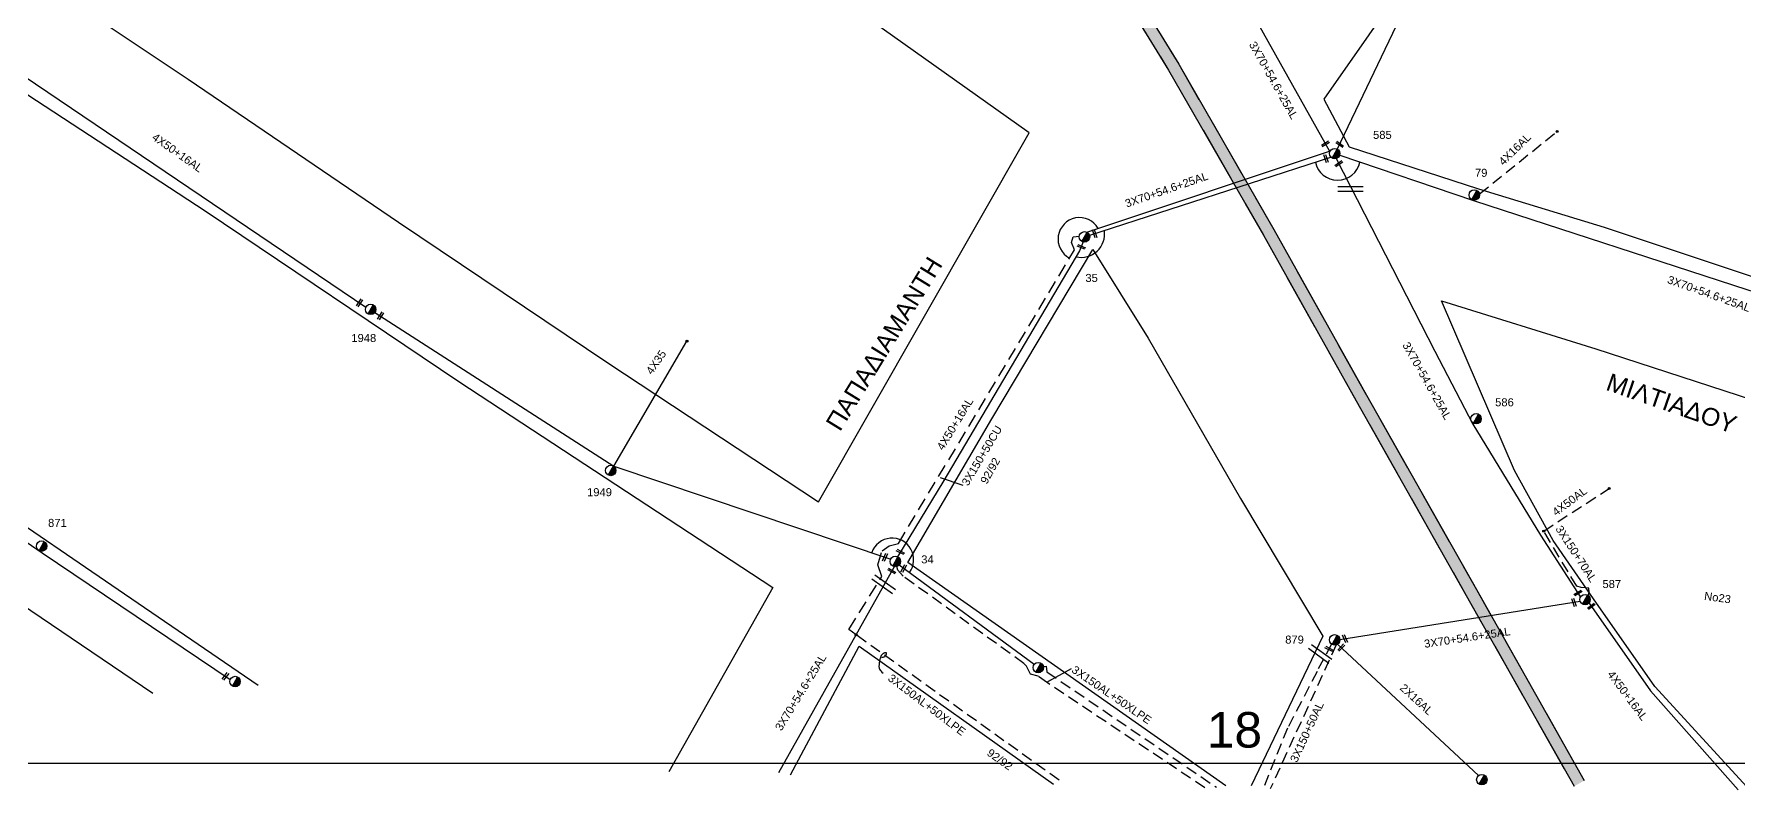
# Model space of a CAD drawing. Header units: millimetres. Extents: x 924 to 3152, y 704 to 1760.
# Drawn here: x 1430.5 to 1814, y 715.2 to 885.9 of the extents above; entities that cross this region are included whole.
import ezdxf

# ---------------------------------------------------------------- set-up
doc = ezdxf.new("R2010")
doc.units = ezdxf.units.MM
doc.linetypes.add('DASHED', pattern=[19.05, 12.7, -6.35])
for name, color, linetype in [('Άγνωστα', 7, 'Continuous'), ('Γέφυρες Εναέριου Δικτύου', 7, 'Continuous'), ('Γυμνά εναέρια ΧΤ (1Φ)   2x16AL', 7, 'Continuous'), ('Γυμνά εναέρια ΧΤ και ΦΟΠ (3Φ)   4x50+16AL', 7, 'Continuous'), ('Επιγραφές - Σχήματα', 7, 'Continuous'), ('Καλώδια ΧΤ   3x150+50AL', 7, 'DASHED'), ('Καλώδια ΧΤ   3x150+50CU', 7, 'DASHED'), ('Καλώδια ΧΤ   3x150AL+50XLPE', 7, 'DASHED'), ('Μηχανική τομή', 7, 'Continuous'), ('Στύλος ΦΜ', 7, 'Continuous'), ('Στύλος ΦΜ @ 1', 7, 'Continuous'), ('Συνδέσεις', 7, 'Continuous'), ('Συνεστραμμένα ΧΤ   3x70+54.6+25 AL', 7, 'SYN_LINE'), ('Τομή', 7, 'Continuous'), ('Υπόβαθρο ΔΕΗ', 7, 'Continuous'), ('Υπόγεια καλώδια Δικτύου ΧΤ και Παρ. ΧΤ - 3X150+70 AL', 7, 'DASHED'), ('Υπόγεια καλώδια Παροχών ΧΤ   4x16AL', 7, 'DASHED'), ('Υπόγεια καλώδια Παροχών ΧΤ   4x50AL', 7, 'DASHED')]:
    doc.layers.add(name, color=color, linetype=linetype)
doc.styles.get("Standard").update_dxf_attribs({"font": 'ARIAL.TTF'})
doc.linetypes.add('SYN_LINE', pattern='A,0.5,-0.0001,["/\\/\\/\\/",Standard,S=0.1,R=0,X=0,Y=-0.05],-0.25', length=0.7501)
doc.dimstyles.new('ISO-25', dxfattribs={"dimtxt": 2.5, "dimasz": 2.5, "dimexe": 1.25, "dimexo": 0.625, "dimtad": 1, "dimtxsty": 'Standard', "dimcen": 2.5, "dimadec": 0, "dimazin": 0, "dimtfac": 1, "dimtmove": 0, "dimatfit": 3, "dimfxl": 1, "dimarcsym": 0})

# ---------------------------------------------------------------- blocks, each defined once
blk = doc.blocks.new('ΥΠΑΡΧΩΝ ΤΣΙΜΕΝΤΕΝΙΟΣ ΣΤΥΛΟΣ')
at = {"layer": 'Στύλος ΦΜ'}
blk.add_hatch(color=256, dxfattribs=at).paths.add_polyline_path([(-1.29, -2.28, 0.574793), (2.62, 0, 0.268822), (1.3, 2.27)])
blk.add_line((-1.29, -2.28), (1.3, 2.27), dxfattribs=at)
blk.add_circle((0, 0), 2.62, dxfattribs=at)
at = {"layer": 'Στύλος ΦΜ', "flags": 4}
for tag, p in [('ΑΡΙΘΜΟΣ', (-4.68, 8.05)), ('ΤΥΠΟΣ', (-4.91, 3.03))]:
    blk.add_attdef(tag, p, '', height=4, dxfattribs=at)
blk = doc.blocks.new('_ΣΥΝΔΕΣΗ')
at = {"layer": 'Συνδέσεις', "linetype": 'SYN_LINE', "ltscale": 40}
blk.add_hatch(color=256, dxfattribs=at).paths.add_polyline_path([(0.5, -0.01, 1), (-0.5, -0.01, 1)])
at = {"layer": 'Συνδέσεις'}
blk.add_circle((0, -0.01), 0.5, dxfattribs=at)
blk = doc.blocks.new('ΤΟΜΗ')
at = {"layer": 'Τομή', "ltscale": 40}
for p, q in [((-5.68, 0), (5.68, 0)), ((5.68, -2.33), (-5.68, -2.33))]:
    blk.add_line(p, q, dxfattribs=at)
blk = doc.blocks.new('ΜΗΧΑΝΙΚΗ ΤΟΜΗ')
at = {"layer": 'Μηχανική τομή', "ltscale": 40}
for p, q in [((-1.89, 0.78), (1.89, 0.78)), ((1.89, 0), (-1.89, 0))]:
    blk.add_line(p, q, dxfattribs=at)

msp = doc.modelspace()

# ---------------------------------------------------------------- linework, layer by layer
at = {"layer": 'Άγνωστα', "color": 1, "linetype": 'SYN_LINE', "ltscale": 20}
msp.add_lwpolyline([(1560.915, 788.707), (1577.364, 816.819)], dxfattribs=at)
at = {"layer": 'Γέφυρες Εναέριου Δικτύου', "ltscale": 20}
for centre, radius, start, end in [((1723.724, 858.129), 5.111, 191.73334, 348.33483), ((1665.671, 839.762), 4.834, 29.8683, 242.06377), ((1666.054, 840.922), 5.266, 257.18043, 8.36824), ((1623.506, 767.644), 4.851, 323.379, 160.96866)]:
    msp.add_arc(centre, radius, start, end, dxfattribs=at)
at = {"layer": 'Γυμνά εναέρια ΧΤ (1Φ)   2x16AL', "color": 6}
msp.add_lwpolyline([(1723.712, 748.627), (1755.411, 719.05)], dxfattribs=at)
at = {"layer": 'Γυμνά εναέρια ΧΤ και ΦΟΠ (3Φ)   4x50+16AL', "color": 62}
for points in [[(1723.607, 859.889), (1753.588, 922.675)], [(1666.509, 839.118), (1665.669, 837.115), (1635.17, 785.434), (1624.733, 768.302)]]:
    msp.add_lwpolyline(points, dxfattribs=at)
at = {"layer": 'Γυμνά εναέρια ΧΤ και ΦΟΠ (3Φ)   4x50+16AL', "color": 1}
for points in [[(1422.97, 880.054), (1505.137, 824.441)], [(1507.176, 823.28), (1560.915, 788.707), (1623.191, 767.792)], [(1625.068, 766.466), (1655.473, 744.108)]]:
    msp.add_lwpolyline(points, dxfattribs=at)
at = {"layer": 'Γυμνά εναέρια ΧΤ και ΦΟΠ (3Φ)   4x50+16AL', "color": 6}
msp.add_lwpolyline([(1780.284, 757.892), (1794.078, 738.161), (1813.82, 715.864)], dxfattribs=at)
at = {"layer": 'Επιγραφές - Σχήματα'}
msp.add_lwpolyline([(945.928, 1724.828), (2912.268, 1724.828), (2912.268, 721.757), (945.928, 721.757)], close=True, dxfattribs=at)
msp.add_lwpolyline([(1621.2, 745.654), (1621.375, 745.687), (1621.525, 745.722), (1621.651, 745.759), (1621.756, 745.798), (1621.844, 745.842), (1621.917, 745.889), (1621.978, 745.941), (1622.03, 745.999), (1622.075, 746.062), (1622.114, 746.13), (1622.147, 746.2), (1622.174, 746.271), (1622.195, 746.341), (1622.211, 746.409), (1622.221, 746.473), (1622.226, 746.531), (1622.227, 746.581), (1622.221, 746.624), (1622.209, 746.659), (1622.189, 746.687), (1622.162, 746.707), (1622.127, 746.719), (1622.081, 746.723), (1622.026, 746.72), (1621.961, 746.709), (1621.887, 746.69), (1621.807, 746.664), (1621.722, 746.632), (1621.636, 746.593), (1621.549, 746.549), (1621.464, 746.499), (1621.384, 746.443), (1621.31, 746.383), (1621.242, 746.318), (1621.179, 746.248), (1621.122, 746.173), (1621.07, 746.093), (1621.022, 746.008), (1620.978, 745.917), (1620.937, 745.821), (1620.9, 745.719), (1620.865, 745.613), (1620.833, 745.501), (1620.803, 745.385), (1620.775, 745.266), (1620.748, 745.142), (1620.722, 745.016), (1620.697, 744.886), (1620.672, 744.754), (1620.648, 744.62), (1620.626, 744.482), (1620.605, 744.341), (1620.587, 744.195), (1620.571, 744.046), (1620.56, 743.892), (1620.552, 743.733), (1620.551, 743.569), (1620.564, 743.397), (1620.601, 743.216), (1620.672, 743.025), (1620.788, 742.821), (1620.957, 742.604), (1621.19, 742.37), (1621.496, 742.118)], dxfattribs=at)
at = {"layer": 'Καλώδια ΧΤ   3x150+50AL', "color": 2, "ltscale": 0.2}
msp.add_lwpolyline([(1722.387, 748.644), (1719.092, 742.514), (1712.456, 729.732), (1707.25, 716.834)], dxfattribs=at)
at = {"layer": 'Καλώδια ΧΤ   3x150+50AL', "color": 6, "ltscale": 0.2}
msp.add_lwpolyline([(1723.418, 748.487), (1708.586, 716.071)], dxfattribs=at)
at = {"layer": 'Καλώδια ΧΤ   3x150+50CU', "color": 27, "ltscale": 0.23}
msp.add_lwpolyline([(1615.386, 750.738), (1613.803, 751.97), (1621.196, 763.872), (1620.323, 766.445), (1621.254, 769.665), (1622.829, 770.739), (1624.977, 771.311), (1664.53, 837.368), (1663.835, 839.011), (1664.214, 840.276), (1665.613, 840.458)], dxfattribs=at)
at = {"layer": 'Καλώδια ΧΤ   3x150AL+50XLPE', "color": 62, "ltscale": 0.2}
msp.add_lwpolyline([(1693.834, 716.349), (1658.474, 739.898), (1656.351, 741.427), (1654.673, 741.871), (1653.735, 743.648), (1653.143, 744.289), (1625.964, 763.955), (1624.833, 765.295), (1624.56, 766.113)], dxfattribs=at)
at = {"layer": 'Καλώδια ΧΤ   3x150AL+50XLPE', "color": 27, "ltscale": 0.2}
msp.add_lwpolyline([(1661.055, 718.05), (1615.386, 750.738)], dxfattribs=at)
at = {"layer": 'Καλώδια ΧΤ   3x150AL+50XLPE', "color": 1, "ltscale": 0.2}
msp.add_lwpolyline([(1657.545, 743.591), (1658.148, 743.691), (1658.305, 742.399), (1696.45, 716.448)], dxfattribs=at)
at = {"layer": 'Συνεστραμμένα ΧΤ   3x70+54.6+25 AL', "color": 7, "ltscale": 20}
msp.add_lwpolyline([(1687.575, 920.875), (1721.904, 859.532)], dxfattribs=at)
at = {"layer": 'Συνεστραμμένα ΧΤ   3x70+54.6+25 AL', "color": 27, "ltscale": 20}
for points in [[(1667.307, 841.316), (1721.904, 859.532)], [(1724.194, 858.629), (1754.273, 848.463), (1816.019, 828.339), (1902.148, 801.505)]]:
    msp.add_lwpolyline(points, dxfattribs=at)
at = {"layer": 'Συνεστραμμένα ΧΤ   3x70+54.6+25 AL', "color": 62, "ltscale": 20}
msp.add_lwpolyline([(1667.96, 840.616), (1722.196, 858.218)], dxfattribs=at)
at = {"layer": 'Συνεστραμμένα ΧΤ   3x70+54.6+25 AL', "color": 6, "ltscale": 20}
for points in [[(1723.431, 857.878), (1745.607, 814.559), (1754.161, 798.109), (1769.372, 773.177), (1778.366, 759.242)], [(1778.325, 758.199), (1724.24, 749.636)]]:
    msp.add_lwpolyline(points, dxfattribs=at)
at = {"layer": 'Συνεστραμμένα ΧΤ   3x70+54.6+25 AL', "color": 85, "ltscale": 20}
msp.add_lwpolyline([(1376.287, 808.09), (1415.875, 780.415), (1432.342, 769.147), (1474.598, 740.693)], dxfattribs=at)
at = {"layer": 'Συνεστραμμένα ΧΤ   3x70+54.6+25 AL', "color": 2, "ltscale": 20}
msp.add_lwpolyline([(1624.002, 766.062), (1597.925, 719.681)], dxfattribs=at)
at = {"layer": 'Υπόβαθρο ΔΕΗ'}
for points in [[(1448.589, 913.985), (1436.122, 895.141), (1465.181, 875.763), (1512.44, 843.599), (1559.548, 811.944), (1606.941, 780.674), (1654.313, 863.666), (1583.544, 913.985)], [(1750.501, 913.985), (1720.601, 871.264), (1726.334, 860.557), (1755.456, 851.066), (1783.703, 842.429), (1834.757, 825.436), (1878.536, 810.554), (1883.207, 830.926), (1891.076, 864.78), (1901.456, 913.985)], [(1480.877, 739.369), (1449.393, 760.82), (1420.184, 780.836), (1378.181, 809.239), (1423.046, 876.194), (1468.976, 846.11), (1526.072, 807.755), (1596.667, 761.415), (1573.287, 719.92)], [(1698.582, 716.791), (1627.032, 766.975), (1645.924, 799.331), (1668.695, 837.429), (1681.12, 817.48), (1701.905, 781.378), (1720.419, 750.444), (1704.268, 716.78)], [(1815.787, 716.529), (1795.073, 739.094), (1781.295, 758.846), (1772.188, 771.959), (1763.505, 787.715), (1747.127, 825.888), (1781.821, 815.051), (1839.659, 796.286), (1874.632, 785.943), (1859.873, 715.171)], [(1385.456, 721.677), (1368.92, 733.905), (1340.39, 754.242), (1369.761, 797.108), (1418.317, 763.941), (1457.169, 737.598)], [(1600.676, 719.222), (1616.131, 748.147), (1659.828, 717.164)]]:
    msp.add_lwpolyline(points, dxfattribs=at)
at = {"layer": 'Υπόβαθρο ΔΕΗ', "linetype": 'DASHED', "const_width": 2.64, "flags": 128}
msp.add_lwpolyline([(1665.043, 913.928), (1686.853, 878.414), (1708.232, 841.27), (1729.055, 804.003), (1753.788, 760.259), (1778.072, 717.3)], dxfattribs=at)
msp.add_lwpolyline([(1665.043, 913.928), (1686.853, 878.414), (1708.232, 841.27), (1729.055, 804.003), (1753.788, 760.259), (1778.072, 717.3)], dxfattribs=at)
at = {"layer": 'Υπόβαθρο ΔΕΗ', "linetype": 'DASHED', "flags": 128}
for points in [[(1663.919, 913.238), (1685.718, 877.739), (1707.083, 840.619), (1727.904, 803.356), (1752.639, 759.609), (1776.923, 716.651)], [(1666.168, 914.619), (1687.988, 879.088), (1709.38, 841.921), (1730.205, 804.65), (1754.937, 760.909), (1779.222, 717.95)]]:
    msp.add_lwpolyline(points, dxfattribs=at)
at = {"layer": 'Υπόβαθρο ΔΕΗ', "ltscale": 20}
for points in [[(1663.919, 913.238), (1685.718, 877.739), (1707.083, 840.619), (1727.904, 803.356), (1752.639, 759.609), (1776.923, 716.651)], [(1666.168, 914.619), (1687.988, 879.088), (1709.38, 841.921), (1730.205, 804.65), (1754.937, 760.909), (1779.222, 717.95)]]:
    msp.add_lwpolyline(points, dxfattribs=at)
at = {"layer": 'Υπόγεια καλώδια Δικτύου ΧΤ και Παρ. ΧΤ - 3X150+70 AL', "color": 6, "ltscale": 0.2}
msp.add_lwpolyline([(1780.06, 759.405), (1780.303, 760.275), (1780.226, 761.246), (1778.545, 761.387), (1777.519, 761.67), (1770.08, 774.078)], dxfattribs=at)
at = {"layer": 'Υπόγεια καλώδια Παροχών ΧΤ   4x16AL', "color": 27, "ltscale": 0.2}
msp.add_lwpolyline([(1755.675, 849.935), (1773.114, 863.992)], dxfattribs=at)
at = {"layer": 'Υπόγεια καλώδια Παροχών ΧΤ   4x50AL', "color": 6, "ltscale": 0.2}
msp.add_lwpolyline([(1770.08, 774.078), (1784.829, 783.682)], dxfattribs=at)

# ---------------------------------------------------------------- block references
at = {"layer": 'Μηχανική τομή'}
for p, xscale, yscale, zscale, rotation in [((1721.082, 861.027), 0.4999999999999915, 0.4999999999999915, 0.4999999999999915, 29.87529307678072), ((1724.088, 860.909), 0.5000000000000426, 0.5000000000000426, 0.5000000000000426, 325.4054770486742), ((1720.933, 857.808), 0.5000000000000591, 0.5000000000000591, 0.5000000000000591, 289.1145098763872), ((1724.104, 856.565), 0.4999999999999869, 0.4999999999999869, 0.4999999999999869, 34.49961807775686), ((1668.872, 840.912), 0.4999999999999102, 0.4999999999999102, 0.4999999999999102, 287.4982229341132), ((1665.974, 837.842), 0.4999999999999914, 0.4999999999999914, 0.4999999999999914, 337.1371044914308), ((1503.853, 825.31), 0.4999999999999877, 0.4999999999999877, 0.4999999999999877, 55.60433984114837), ((1508.593, 822.368), 0.5000000000000568, 0.5000000000000568, 0.5000000000000568, 57.60134448352628), ((1622.075, 768.075), 0.4999999999999822, 0.4999999999999822, 0.4999999999999822, 67.25274242544195), ((1625.292, 769.22), 0.5000000000000124, 0.5000000000000124, 0.5000000000000124, 333.0894621760635), ((1623.348, 764.899), 0.4999999999999908, 0.4999999999999908, 0.4999999999999908, 331.1241602471887), ((1626.289, 765.568), 0.4999999999999195, 0.4999999999999195, 0.4999999999999195, 61.33583187698024), ((1777.902, 759.962), 0.4999999999999766, 0.4999999999999766, 0.4999999999999766, 31.1430398131752), ((1776.726, 757.946), 0.4999999999999594, 0.4999999999999594, 0.4999999999999594, 287.3277574528214), ((1780.91, 756.996), 0.4999999999999954, 0.4999999999999954, 0.4999999999999954, 36.08397354071861), ((1721.714, 747.392), 0.500000000000017, 0.500000000000017, 0.500000000000017, 332.9871180048478), ((1724.675, 747.729), 0.5000000000000011, 0.5000000000000011, 0.5000000000000011, 46.24149694872705), ((1725.222, 749.791), 0.5000000000000734, 0.5000000000000734, 0.5000000000000734, 292.9965976364689), ((1473.694, 741.302), 0.4999999999999938, 0.4999999999999938, 0.4999999999999938, 52.88843620924095)]:
    msp.add_blockref('ΜΗΧΑΝΙΚΗ ΤΟΜΗ', p, dxfattribs=dict(at, xscale=xscale, yscale=yscale, zscale=zscale, rotation=rotation))
at = {"layer": 'Στύλος ΦΜ @ 1', "ltscale": 40}
ref = msp.add_blockref('ΥΠΑΡΧΩΝ ΤΣΙΜΕΝΤΕΝΙΟΣ ΣΤΥΛΟΣ', (1723.076, 859.001), dxfattribs=dict(at, xscale=0.4499999999998181, yscale=0.4499999999998181, zscale=0.4499999999998181))
ref.add_attrib('ΤΥΠΟΣ', '585', (1731.701, 862.313), dxfattribs={"layer": 'Στύλος ΦΜ', "height": 1.8, "flags": 4})
ref = msp.add_blockref('ΥΠΑΡΧΩΝ ΤΣΙΜΕΝΤΕΝΙΟΣ ΣΤΥΛΟΣ', (1754.471, 849.684), dxfattribs=dict(at, xscale=0.4499999999998181, yscale=0.4499999999998181, zscale=0.4499999999998181))
ref.add_attrib('ΤΥΠΟΣ', '79', (1754.628, 853.779), dxfattribs={"layer": 'Στύλος ΦΜ', "height": 1.8, "flags": 4})
ref = msp.add_blockref('ΥΠΑΡΧΩΝ ΤΣΙΜΕΝΤΕΝΙΟΣ ΣΤΥΛΟΣ', (1666.775, 840.265), dxfattribs=dict(at, xscale=0.4499999999998181, yscale=0.4499999999998181, zscale=0.4499999999998181))
ref.add_attrib('ΤΥΠΟΣ', '35', (1666.986, 830.124), dxfattribs={"layer": 'Στύλος ΦΜ', "height": 1.8, "flags": 4})
ref = msp.add_blockref('ΥΠΑΡΧΩΝ ΤΣΙΜΕΝΤΕΝΙΟΣ ΣΤΥΛΟΣ', (1506.209, 823.953), dxfattribs=dict(at, xscale=0.4499999999998181, yscale=0.4499999999998181, zscale=0.4499999999998181))
ref.add_attrib('ΤΥΠΟΣ', '1948', (1501.863, 816.61), dxfattribs={"layer": 'Στύλος ΦΜ', "height": 1.8, "flags": 4})
ref = msp.add_blockref('ΥΠΑΡΧΩΝ ΤΣΙΜΕΝΤΕΝΙΟΣ ΣΤΥΛΟΣ', (1754.87, 799.351), dxfattribs=dict(at, xscale=0.4499999999998181, yscale=0.4499999999998181, zscale=0.4499999999998181))
ref.add_attrib('ΤΥΠΟΣ', '586', (1759.162, 802.149), dxfattribs={"layer": 'Στύλος ΦΜ', "height": 1.8, "flags": 4})
ref = msp.add_blockref('ΥΠΑΡΧΩΝ ΤΣΙΜΕΝΤΕΝΙΟΣ ΣΤΥΛΟΣ', (1560.217, 787.71), dxfattribs=dict(at, xscale=0.4499999999998181, yscale=0.4499999999998181, zscale=0.4499999999998181))
ref.add_attrib('ΤΥΠΟΣ', '1949', (1554.884, 781.927), dxfattribs={"layer": 'Στύλος ΦΜ', "height": 1.8, "flags": 4})
ref = msp.add_blockref('ΥΠΑΡΧΩΝ ΤΣΙΜΕΝΤΕΝΙΟΣ ΣΤΥΛΟΣ', (1432.187, 770.683), dxfattribs=dict(at, xscale=0.4499999999998181, yscale=0.4499999999998181, zscale=0.4499999999998181))
ref.add_attrib('ΤΥΠΟΣ', '871', (1433.638, 775.023), dxfattribs={"layer": 'Στύλος ΦΜ', "height": 1.8, "flags": 4})
ref = msp.add_blockref('ΥΠΑΡΧΩΝ ΤΣΙΜΕΝΤΕΝΙΟΣ ΣΤΥΛΟΣ', (1624.23, 767.237), dxfattribs=dict(at, xscale=0.4499999999998181, yscale=0.4499999999998181, zscale=0.4499999999998181))
ref.add_attrib('ΤΥΠΟΣ', '34', (1630.054, 766.805), dxfattribs={"layer": 'Στύλος ΦΜ', "height": 1.8, "flags": 4})
ref = msp.add_blockref('ΥΠΑΡΧΩΝ ΤΣΙΜΕΝΤΕΝΙΟΣ ΣΤΥΛΟΣ', (1779.388, 758.656), dxfattribs=dict(at, xscale=0.4499999999998181, yscale=0.4499999999998181, zscale=0.4499999999998181))
ref.add_attrib('ΤΥΠΟΣ', '587', (1783.307, 761.268), dxfattribs={"layer": 'Στύλος ΦΜ', "height": 1.8, "flags": 4})
ref = msp.add_blockref('ΥΠΑΡΧΩΝ ΤΣΙΜΕΝΤΕΝΙΟΣ ΣΤΥΛΟΣ', (1723.063, 749.609), dxfattribs=dict(at, xscale=0.4499999999998181, yscale=0.4499999999998181, zscale=0.4499999999998181))
ref.add_attrib('ΤΥΠΟΣ', '879', (1711.935, 748.765), dxfattribs={"layer": 'Στύλος ΦΜ', "height": 1.8, "flags": 4})
at = {"layer": 'Στύλος ΦΜ @ 1', "ltscale": 40, "xscale": 0.4499999999998181, "yscale": 0.4499999999998181, "zscale": 0.4499999999998181}
for p in [(1656.388, 743.367), (1475.701, 740.221), (1756.169, 718.149)]:
    msp.add_blockref('ΥΠΑΡΧΩΝ ΤΣΙΜΕΝΤΕΝΙΟΣ ΣΤΥΛΟΣ', p, dxfattribs=at)
at = {"layer": 'Συνδέσεις', "xscale": 0.4499999999998181, "yscale": 0.4499999999998181, "zscale": 0.4499999999998181}
for p in [(1773.115, 863.997), (1577.364, 816.819), (1784.829, 783.682), (1770.08, 774.078), (1615.386, 750.738)]:
    msp.add_blockref('_ΣΥΝΔΕΣΗ', p, dxfattribs=at)
at = {"layer": 'Τομή', "xscale": 0.5, "yscale": 0.5, "zscale": 0.5}
msp.add_blockref('ΤΟΜΗ', (1726.644, 851.602), dxfattribs=at)
at = {"layer": 'Τομή'}
for p, xscale, yscale, zscale, rotation in [((1621.935, 762.568), 0.4999999999999751, 0.4999999999999751, 0.4999999999999751, 324.6711073610692), ((1720.166, 746.9), 0.4999999999999523, 0.4999999999999523, 0.4999999999999523, 323.9856114941137)]:
    msp.add_blockref('ΤΟΜΗ', p, dxfattribs=dict(at, xscale=xscale, yscale=yscale, zscale=zscale, rotation=rotation))

# ---------------------------------------------------------------- texts
at = {"layer": 'Άγνωστα', "color": 7, "insert": (1567.998, 810.175), "char_height": 1.8, "width": 168.37176, "attachment_point": 1, "rotation": 55.37113}
msp.add_mtext('4X35', dxfattribs=at)
at = {"layer": 'Γυμνά εναέρια ΧΤ (1Φ)   2x16AL', "color": 7, "insert": (1738.78, 739.897), "char_height": 1.8, "width": 168.37176, "attachment_point": 1, "rotation": 317.58861}
msp.add_mtext('2X16AL', dxfattribs=at)
at = {"layer": 'Γυμνά εναέρια ΧΤ και ΦΟΠ (3Φ)   4x50+16AL', "color": 7, "char_height": 1.8, "width": 168.37176, "attachment_point": 1}
for insert, rotation in [((1457.88, 863.752), 324.81986), ((1633.439, 793.031), 58.51222), ((1785.74, 742.907), 306.65549)]:
    msp.add_mtext('4X50+16AL', dxfattribs=dict(at, insert=insert, rotation=rotation))
at = {"layer": 'Επιγραφές - Σχήματα', "linetype": 'Continuous', "char_height": 4, "width": 47.13111, "attachment_point": 1}
for s, insert, rotation in [('ΠΑΠΑΔΙΑΜΑΝΤΗ', (1608.374, 798.37), 58.41862), ('ΜΙΛΤΙΑΔΟΥ', (1785.142, 809.691), 340.8856)]:
    msp.add_mtext(s, dxfattribs=dict(at, insert=insert, rotation=rotation))
at = {"layer": 'Επιγραφές - Σχήματα', "color": 7, "char_height": 1.8, "width": 27.84843, "attachment_point": 5}
for insert, rotation in [((1645.576, 787.657), 60.53071), ((1647.75, 722.692), 324.66426)]:
    msp.add_mtext('92/92', dxfattribs=dict(at, insert=insert, rotation=rotation))
at = {"layer": 'Επιγραφές - Σχήματα', "insert": (1806.349, 760.411), "char_height": 1.8, "attachment_point": 1, "rotation": 352.08864}
msp.add_mtext_dynamic_manual_height_columns('No23', width=10.09091, gutter_width=12.5, heights=[0], dxfattribs=at)
at = {"layer": 'Επιγραφές - Σχήματα', "linetype": 'DASHED', "insert": (1694.302, 733.367), "char_height": 8, "width": 22.41044, "attachment_point": 1}
msp.add_mtext('18', dxfattribs=at)
at = {"layer": 'Καλώδια ΧΤ   3x150+50AL', "color": 7, "insert": (1712.947, 722.624), "char_height": 1.8, "width": 168.37176, "attachment_point": 1, "rotation": 65.33571}
msp.add_mtext('3X150+50AL', dxfattribs=at)
at = {"layer": 'Καλώδια ΧΤ   3x150+50CU', "color": 7, "insert": (1639.032, 785.013), "char_height": 1.8, "width": 168.37176, "attachment_point": 1, "rotation": 59.12186}
msp.add_mtext('3X150+50CU', dxfattribs=at)
at = {"layer": 'Καλώδια ΧΤ   3x150AL+50XLPE', "color": 7, "char_height": 1.8, "width": 27.84843, "attachment_point": 5}
for insert, rotation in [((1631.316, 734.978), 322.85686), ((1672.899, 737.219), 325.53852)]:
    msp.add_mtext('3X150AL+50XLPE', dxfattribs=dict(at, insert=insert, rotation=rotation))
at = {"layer": 'Συνεστραμμένα ΧΤ   3x70+54.6+25 AL', "color": 7, "char_height": 1.8, "width": 168.37176, "attachment_point": 1}
for insert, rotation in [((1705.285, 884.456), 299.52231), ((1675.698, 848.544), 19.06033), ((1798.346, 831.606), 340.41654), ((1739.801, 816.84), 299.52231), ((1743.065, 749.575), 8.47656), ((1597.053, 729.913), 58.49521)]:
    msp.add_mtext('3X70+54.6+25AL', dxfattribs=dict(at, insert=insert, rotation=rotation))
at = {"layer": 'Υπόγεια καλώδια Δικτύου ΧΤ και Παρ. ΧΤ - 3X150+70 AL', "color": 7, "insert": (1774.153, 775.56), "char_height": 1.8, "width": 168.37176, "attachment_point": 1, "rotation": 303.20883}
msp.add_mtext('3X150+70AL', dxfattribs=at)
at = {"layer": 'Υπόγεια καλώδια Παροχών ΧΤ   4x16AL', "color": 7, "insert": (1759.764, 857.456), "char_height": 1.8, "width": 168.37176, "attachment_point": 1, "rotation": 44.86463}
msp.add_mtext('4X16AL', dxfattribs=at)
at = {"layer": 'Υπόγεια καλώδια Παροχών ΧΤ   4x50AL', "color": 7, "insert": (1771.795, 778.814), "char_height": 1.8, "width": 168.37176, "attachment_point": 1, "rotation": 36.81374}
msp.add_mtext('4X50AL', dxfattribs=at)

# ---------------------------------------------------------------- leaders
at = {"layer": 'Επιγραφές - Σχήματα', "ltscale": 40}
for points in [[(1634.31, 786.101), (1639.412, 784.367)], [(1658.298, 740.101), (1663.87, 743.168)]]:
    msp.add_leader(points, dimstyle='ISO-25', override={"dimasz": 1, "dimtad": 0}, dxfattribs=at)

doc.saveas('drawing.dxf')
